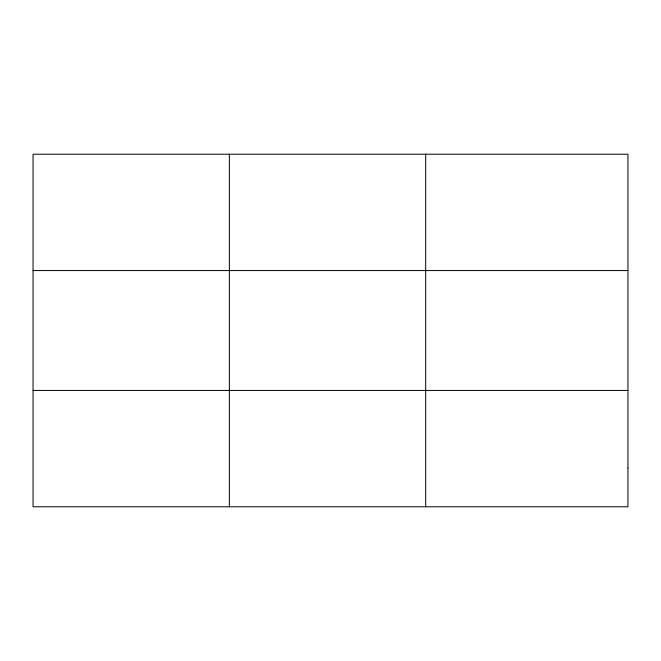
<?xml version="1.0" encoding="UTF-8"?>
<svg xmlns="http://www.w3.org/2000/svg" width="661" height="661" viewBox="0 0 661 661"><rect width="100%" height="100%" fill="white"/><g stroke="black" fill="none" stroke-linecap="round" stroke-linejoin="round"><path stroke-width="0.99" d="M229.367 154.22L229.367 506.78M425.684 154.22L425.684 506.78M33.05 270.564L627.95 270.564M33.05 390.436L627.95 390.436M627.95 467.996L627.95 506.78L33.05 506.78L33.05 154.22L627.95 154.22L627.95 467.996"/></g></svg>
